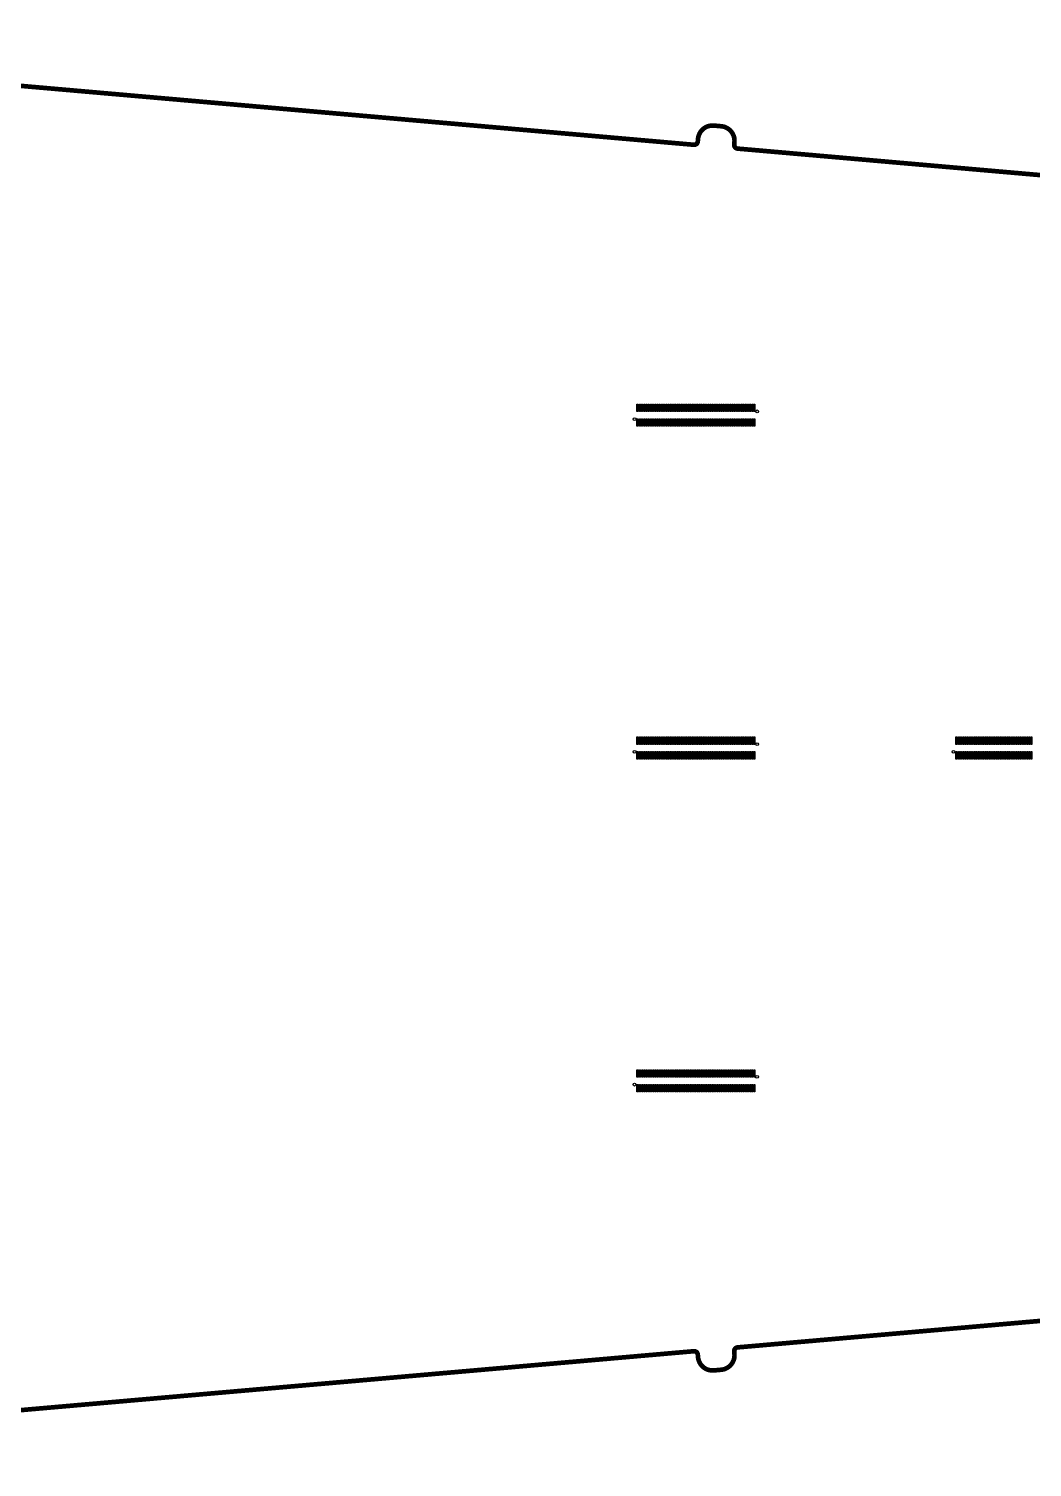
# Model space of a CAD drawing. Extents: x 120 to 1216, y -10 to 457.
# Drawn here: x 667.9 to 942.2, y 27 to 420 of the extents above; entities that cross this region are included whole.
import ezdxf

# ---------------------------------------------------------------- set-up
doc = ezdxf.new("R2010")
doc.units = 0
doc.header["$MEASUREMENT"] = 0
doc.layers.get('0').update_dxf_attribs({"linetype": 'CONTINUOUS'})
doc.layers.add('BG_OUTLINE50', color=1, linetype='CONTINUOUS')
doc.layers.add('PIN_TOP', color=5, linetype='CONTINUOUS')

# ---------------------------------------------------------------- blocks, each defined once
blk = doc.blocks.new('OUTLINE')
at = {"layer": 'BG_OUTLINE50', "const_width": 1.27}
for points in [[(494.6576, 419.3824), (849.7033, 388.3199)], [(855.181, 393.562), (857.1734, 393.3877)], [(850.7866, 389.229), (850.8476, 389.9258)], [(860.8095, 389.0543), (860.7486, 388.3574)], [(861.6576, 387.2741), (1176.7033, 359.7112)], [(1176.7033, 87.2903), (861.6576, 59.7274)], [(849.7033, 58.6816), (494.6576, 27.6191)], [(860.7486, 58.6441), (860.8095, 57.9472)], [(850.8476, 57.0757), (850.7866, 57.7725)], [(857.1734, 53.6138), (855.181, 53.4395)]]:
    blk.add_lwpolyline(points, dxfattribs=at)
for points in [[(850.8476, 389.9258, -0.414198), (855.181, 393.562)], [(857.1734, 393.3877, -0.414198), (860.8095, 389.0543)], [(849.7033, 388.3199, 0.414198), (850.7866, 389.229)], [(860.7486, 388.3574, 0.414198), (861.6576, 387.2741)], [(850.7866, 57.7725, 0.414198), (849.7033, 58.6816)], [(861.6576, 59.7274, 0.414198), (860.7486, 58.6441)], [(855.181, 53.4395, -0.414198), (850.8476, 57.0757)], [(860.8095, 57.9472, -0.414198), (857.1734, 53.6138)]]:
    blk.add_lwpolyline(points, format="xyb", dxfattribs=at)
blk = doc.blocks.new('CONNECTORS')
at = {"layer": 'PIN_TOP'}
for points in [[(834.3932, 317.4394), (834.3932, 315.4094), (834.1432, 315.4094), (834.1432, 317.4394)], [(834.8932, 317.4394), (834.8932, 315.4094), (834.6432, 315.4094), (834.6432, 317.4394)], [(835.3932, 317.4394), (835.3932, 315.4094), (835.1432, 315.4094), (835.1432, 317.4394)], [(835.8932, 317.4394), (835.8932, 315.4094), (835.6432, 315.4094), (835.6432, 317.4394)], [(836.3932, 317.4394), (836.3932, 315.4094), (836.1432, 315.4094), (836.1432, 317.4394)], [(836.8932, 317.4394), (836.8932, 315.4094), (836.6432, 315.4094), (836.6432, 317.4394)], [(837.3932, 317.4394), (837.3932, 315.4094), (837.1432, 315.4094), (837.1432, 317.4394)], [(837.8932, 317.4394), (837.8932, 315.4094), (837.6432, 315.4094), (837.6432, 317.4394)], [(838.3932, 317.4394), (838.3932, 315.4094), (838.1432, 315.4094), (838.1432, 317.4394)], [(838.8932, 317.4394), (838.8932, 315.4094), (838.6432, 315.4094), (838.6432, 317.4394)], [(839.3932, 317.4394), (839.3932, 315.4094), (839.1432, 315.4094), (839.1432, 317.4394)], [(839.8932, 317.4394), (839.8932, 315.4094), (839.6432, 315.4094), (839.6432, 317.4394)], [(840.3932, 317.4394), (840.3932, 315.4094), (840.1432, 315.4094), (840.1432, 317.4394)], [(840.8932, 317.4394), (840.8932, 315.4094), (840.6432, 315.4094), (840.6432, 317.4394)], [(841.3932, 317.4394), (841.3932, 315.4094), (841.1432, 315.4094), (841.1432, 317.4394)], [(841.8932, 317.4394), (841.8932, 315.4094), (841.6432, 315.4094), (841.6432, 317.4394)], [(842.3932, 317.4394), (842.3932, 315.4094), (842.1432, 315.4094), (842.1432, 317.4394)], [(842.8932, 317.4394), (842.8932, 315.4094), (842.6432, 315.4094), (842.6432, 317.4394)], [(843.3932, 317.4394), (843.3932, 315.4094), (843.1432, 315.4094), (843.1432, 317.4394)], [(843.8932, 317.4394), (843.8932, 315.4094), (843.6432, 315.4094), (843.6432, 317.4394)], [(844.3932, 317.4394), (844.3932, 315.4094), (844.1432, 315.4094), (844.1432, 317.4394)], [(844.8932, 317.4394), (844.8932, 315.4094), (844.6432, 315.4094), (844.6432, 317.4394)], [(845.3932, 317.4394), (845.3932, 315.4094), (845.1432, 315.4094), (845.1432, 317.4394)], [(845.8932, 317.4394), (845.8932, 315.4094), (845.6432, 315.4094), (845.6432, 317.4394)], [(846.3932, 317.4394), (846.3932, 315.4094), (846.1432, 315.4094), (846.1432, 317.4394)], [(846.8932, 317.4394), (846.8932, 315.4094), (846.6432, 315.4094), (846.6432, 317.4394)], [(847.3932, 317.4394), (847.3932, 315.4094), (847.1432, 315.4094), (847.1432, 317.4394)], [(847.8932, 317.4394), (847.8932, 315.4094), (847.6432, 315.4094), (847.6432, 317.4394)], [(848.3932, 317.4394), (848.3932, 315.4094), (848.1432, 315.4094), (848.1432, 317.4394)], [(848.8932, 317.4394), (848.8932, 315.4094), (848.6432, 315.4094), (848.6432, 317.4394)], [(849.3932, 317.4394), (849.3932, 315.4094), (849.1432, 315.4094), (849.1432, 317.4394)], [(849.8932, 317.4394), (849.8932, 315.4094), (849.6432, 315.4094), (849.6432, 317.4394)], [(850.3932, 317.4394), (850.3932, 315.4094), (850.1432, 315.4094), (850.1432, 317.4394)], [(850.8932, 317.4394), (850.8932, 315.4094), (850.6432, 315.4094), (850.6432, 317.4394)], [(851.3932, 317.4394), (851.3932, 315.4094), (851.1432, 315.4094), (851.1432, 317.4394)], [(851.8932, 317.4394), (851.8932, 315.4094), (851.6432, 315.4094), (851.6432, 317.4394)], [(852.3932, 317.4394), (852.3932, 315.4094), (852.1432, 315.4094), (852.1432, 317.4394)], [(852.8932, 317.4394), (852.8932, 315.4094), (852.6432, 315.4094), (852.6432, 317.4394)], [(853.3932, 317.4394), (853.3932, 315.4094), (853.1432, 315.4094), (853.1432, 317.4394)], [(853.8932, 317.4394), (853.8932, 315.4094), (853.6432, 315.4094), (853.6432, 317.4394)], [(854.3932, 317.4394), (854.3932, 315.4094), (854.1432, 315.4094), (854.1432, 317.4394)], [(854.8932, 317.4394), (854.8932, 315.4094), (854.6432, 315.4094), (854.6432, 317.4394)], [(855.3932, 317.4394), (855.3932, 315.4094), (855.1432, 315.4094), (855.1432, 317.4394)], [(855.8932, 317.4394), (855.8932, 315.4094), (855.6432, 315.4094), (855.6432, 317.4394)], [(856.3932, 317.4394), (856.3932, 315.4094), (856.1432, 315.4094), (856.1432, 317.4394)], [(856.8932, 317.4394), (856.8932, 315.4094), (856.6432, 315.4094), (856.6432, 317.4394)], [(857.3932, 317.4394), (857.3932, 315.4094), (857.1432, 315.4094), (857.1432, 317.4394)], [(857.8932, 317.4394), (857.8932, 315.4094), (857.6432, 315.4094), (857.6432, 317.4394)], [(858.3932, 317.4394), (858.3932, 315.4094), (858.1432, 315.4094), (858.1432, 317.4394)], [(858.8932, 317.4394), (858.8932, 315.4094), (858.6432, 315.4094), (858.6432, 317.4394)], [(859.3932, 317.4394), (859.3932, 315.4094), (859.1432, 315.4094), (859.1432, 317.4394)], [(859.8932, 317.4394), (859.8932, 315.4094), (859.6432, 315.4094), (859.6432, 317.4394)], [(860.3932, 317.4394), (860.3932, 315.4094), (860.1432, 315.4094), (860.1432, 317.4394)], [(860.8932, 317.4394), (860.8932, 315.4094), (860.6432, 315.4094), (860.6432, 317.4394)], [(861.3932, 317.4394), (861.3932, 315.4094), (861.1432, 315.4094), (861.1432, 317.4394)], [(861.8932, 317.4394), (861.8932, 315.4094), (861.6432, 315.4094), (861.6432, 317.4394)], [(862.3932, 317.4394), (862.3932, 315.4094), (862.1432, 315.4094), (862.1432, 317.4394)], [(862.8932, 317.4394), (862.8932, 315.4094), (862.6432, 315.4094), (862.6432, 317.4394)], [(863.3932, 317.4394), (863.3932, 315.4094), (863.1432, 315.4094), (863.1432, 317.4394)], [(863.8932, 317.4394), (863.8932, 315.4094), (863.6432, 315.4094), (863.6432, 317.4394)], [(864.3932, 317.4394), (864.3932, 315.4094), (864.1432, 315.4094), (864.1432, 317.4394)], [(864.8932, 317.4394), (864.8932, 315.4094), (864.6432, 315.4094), (864.6432, 317.4394)], [(865.3932, 317.4394), (865.3932, 315.4094), (865.1432, 315.4094), (865.1432, 317.4394)], [(865.8932, 317.4394), (865.8932, 315.4094), (865.6432, 315.4094), (865.6432, 317.4394)], [(866.3932, 317.4394), (866.3932, 315.4094), (866.1432, 315.4094), (866.1432, 317.4394)], [(834.3932, 313.4394), (834.3932, 311.4094), (834.1432, 311.4094), (834.1432, 313.4394)], [(834.8932, 313.4394), (834.8932, 311.4094), (834.6432, 311.4094), (834.6432, 313.4394)], [(835.3932, 313.4394), (835.3932, 311.4094), (835.1432, 311.4094), (835.1432, 313.4394)], [(835.8932, 313.4394), (835.8932, 311.4094), (835.6432, 311.4094), (835.6432, 313.4394)], [(836.3932, 313.4394), (836.3932, 311.4094), (836.1432, 311.4094), (836.1432, 313.4394)], [(836.8932, 313.4394), (836.8932, 311.4094), (836.6432, 311.4094), (836.6432, 313.4394)], [(837.3932, 313.4394), (837.3932, 311.4094), (837.1432, 311.4094), (837.1432, 313.4394)], [(837.8932, 313.4394), (837.8932, 311.4094), (837.6432, 311.4094), (837.6432, 313.4394)], [(838.3932, 313.4394), (838.3932, 311.4094), (838.1432, 311.4094), (838.1432, 313.4394)], [(838.8932, 313.4394), (838.8932, 311.4094), (838.6432, 311.4094), (838.6432, 313.4394)], [(839.3932, 313.4394), (839.3932, 311.4094), (839.1432, 311.4094), (839.1432, 313.4394)], [(839.8932, 313.4394), (839.8932, 311.4094), (839.6432, 311.4094), (839.6432, 313.4394)], [(840.3932, 313.4394), (840.3932, 311.4094), (840.1432, 311.4094), (840.1432, 313.4394)], [(840.8932, 313.4394), (840.8932, 311.4094), (840.6432, 311.4094), (840.6432, 313.4394)], [(841.3932, 313.4394), (841.3932, 311.4094), (841.1432, 311.4094), (841.1432, 313.4394)], [(841.8932, 313.4394), (841.8932, 311.4094), (841.6432, 311.4094), (841.6432, 313.4394)], [(842.3932, 313.4394), (842.3932, 311.4094), (842.1432, 311.4094), (842.1432, 313.4394)], [(842.8932, 313.4394), (842.8932, 311.4094), (842.6432, 311.4094), (842.6432, 313.4394)], [(843.3932, 313.4394), (843.3932, 311.4094), (843.1432, 311.4094), (843.1432, 313.4394)], [(843.8932, 313.4394), (843.8932, 311.4094), (843.6432, 311.4094), (843.6432, 313.4394)], [(844.3932, 313.4394), (844.3932, 311.4094), (844.1432, 311.4094), (844.1432, 313.4394)], [(844.8932, 313.4394), (844.8932, 311.4094), (844.6432, 311.4094), (844.6432, 313.4394)], [(845.3932, 313.4394), (845.3932, 311.4094), (845.1432, 311.4094), (845.1432, 313.4394)], [(845.8932, 313.4394), (845.8932, 311.4094), (845.6432, 311.4094), (845.6432, 313.4394)], [(846.3932, 313.4394), (846.3932, 311.4094), (846.1432, 311.4094), (846.1432, 313.4394)], [(846.8932, 313.4394), (846.8932, 311.4094), (846.6432, 311.4094), (846.6432, 313.4394)], [(847.3932, 313.4394), (847.3932, 311.4094), (847.1432, 311.4094), (847.1432, 313.4394)], [(847.8932, 313.4394), (847.8932, 311.4094), (847.6432, 311.4094), (847.6432, 313.4394)], [(848.3932, 313.4394), (848.3932, 311.4094), (848.1432, 311.4094), (848.1432, 313.4394)], [(848.8932, 313.4394), (848.8932, 311.4094), (848.6432, 311.4094), (848.6432, 313.4394)], [(849.3932, 313.4394), (849.3932, 311.4094), (849.1432, 311.4094), (849.1432, 313.4394)], [(849.8932, 313.4394), (849.8932, 311.4094), (849.6432, 311.4094), (849.6432, 313.4394)], [(850.3932, 313.4394), (850.3932, 311.4094), (850.1432, 311.4094), (850.1432, 313.4394)], [(850.8932, 313.4394), (850.8932, 311.4094), (850.6432, 311.4094), (850.6432, 313.4394)], [(851.3932, 313.4394), (851.3932, 311.4094), (851.1432, 311.4094), (851.1432, 313.4394)], [(851.8932, 313.4394), (851.8932, 311.4094), (851.6432, 311.4094), (851.6432, 313.4394)], [(852.3932, 313.4394), (852.3932, 311.4094), (852.1432, 311.4094), (852.1432, 313.4394)], [(852.8932, 313.4394), (852.8932, 311.4094), (852.6432, 311.4094), (852.6432, 313.4394)], [(853.3932, 313.4394), (853.3932, 311.4094), (853.1432, 311.4094), (853.1432, 313.4394)], [(853.8932, 313.4394), (853.8932, 311.4094), (853.6432, 311.4094), (853.6432, 313.4394)], [(854.3932, 313.4394), (854.3932, 311.4094), (854.1432, 311.4094), (854.1432, 313.4394)], [(854.8932, 313.4394), (854.8932, 311.4094), (854.6432, 311.4094), (854.6432, 313.4394)], [(855.3932, 313.4394), (855.3932, 311.4094), (855.1432, 311.4094), (855.1432, 313.4394)], [(855.8932, 313.4394), (855.8932, 311.4094), (855.6432, 311.4094), (855.6432, 313.4394)], [(856.3932, 313.4394), (856.3932, 311.4094), (856.1432, 311.4094), (856.1432, 313.4394)], [(856.8932, 313.4394), (856.8932, 311.4094), (856.6432, 311.4094), (856.6432, 313.4394)], [(857.3932, 313.4394), (857.3932, 311.4094), (857.1432, 311.4094), (857.1432, 313.4394)], [(857.8932, 313.4394), (857.8932, 311.4094), (857.6432, 311.4094), (857.6432, 313.4394)], [(858.3932, 313.4394), (858.3932, 311.4094), (858.1432, 311.4094), (858.1432, 313.4394)], [(858.8932, 313.4394), (858.8932, 311.4094), (858.6432, 311.4094), (858.6432, 313.4394)], [(859.3932, 313.4394), (859.3932, 311.4094), (859.1432, 311.4094), (859.1432, 313.4394)], [(859.8932, 313.4394), (859.8932, 311.4094), (859.6432, 311.4094), (859.6432, 313.4394)], [(860.3932, 313.4394), (860.3932, 311.4094), (860.1432, 311.4094), (860.1432, 313.4394)], [(860.8932, 313.4394), (860.8932, 311.4094), (860.6432, 311.4094), (860.6432, 313.4394)], [(861.3932, 313.4394), (861.3932, 311.4094), (861.1432, 311.4094), (861.1432, 313.4394)], [(861.8932, 313.4394), (861.8932, 311.4094), (861.6432, 311.4094), (861.6432, 313.4394)], [(862.3932, 313.4394), (862.3932, 311.4094), (862.1432, 311.4094), (862.1432, 313.4394)], [(862.8932, 313.4394), (862.8932, 311.4094), (862.6432, 311.4094), (862.6432, 313.4394)], [(863.3932, 313.4394), (863.3932, 311.4094), (863.1432, 311.4094), (863.1432, 313.4394)], [(863.8932, 313.4394), (863.8932, 311.4094), (863.6432, 311.4094), (863.6432, 313.4394)], [(864.3932, 313.4394), (864.3932, 311.4094), (864.1432, 311.4094), (864.1432, 313.4394)], [(864.8932, 313.4394), (864.8932, 311.4094), (864.6432, 311.4094), (864.6432, 313.4394)], [(865.3932, 313.4394), (865.3932, 311.4094), (865.1432, 311.4094), (865.1432, 313.4394)], [(865.8932, 313.4394), (865.8932, 311.4094), (865.6432, 311.4094), (865.6432, 313.4394)], [(866.3932, 313.4394), (866.3932, 311.4094), (866.1432, 311.4094), (866.1432, 313.4394)], [(834.3922, 226.5152), (834.3922, 224.4852), (834.1422, 224.4852), (834.1422, 226.5152)], [(834.8922, 226.5152), (834.8922, 224.4852), (834.6422, 224.4852), (834.6422, 226.5152)], [(835.3922, 226.5152), (835.3922, 224.4852), (835.1422, 224.4852), (835.1422, 226.5152)], [(835.8922, 226.5152), (835.8922, 224.4852), (835.6422, 224.4852), (835.6422, 226.5152)], [(836.3922, 226.5152), (836.3922, 224.4852), (836.1422, 224.4852), (836.1422, 226.5152)], [(836.8922, 226.5152), (836.8922, 224.4852), (836.6422, 224.4852), (836.6422, 226.5152)], [(837.3922, 226.5152), (837.3922, 224.4852), (837.1422, 224.4852), (837.1422, 226.5152)], [(837.8922, 226.5152), (837.8922, 224.4852), (837.6422, 224.4852), (837.6422, 226.5152)], [(838.3922, 226.5152), (838.3922, 224.4852), (838.1422, 224.4852), (838.1422, 226.5152)], [(838.8922, 226.5152), (838.8922, 224.4852), (838.6422, 224.4852), (838.6422, 226.5152)], [(839.3922, 226.5152), (839.3922, 224.4852), (839.1422, 224.4852), (839.1422, 226.5152)], [(839.8922, 226.5152), (839.8922, 224.4852), (839.6422, 224.4852), (839.6422, 226.5152)], [(840.3922, 226.5152), (840.3922, 224.4852), (840.1422, 224.4852), (840.1422, 226.5152)], [(840.8922, 226.5152), (840.8922, 224.4852), (840.6422, 224.4852), (840.6422, 226.5152)], [(841.3922, 226.5152), (841.3922, 224.4852), (841.1422, 224.4852), (841.1422, 226.5152)], [(841.8922, 226.5152), (841.8922, 224.4852), (841.6422, 224.4852), (841.6422, 226.5152)], [(842.3922, 226.5152), (842.3922, 224.4852), (842.1422, 224.4852), (842.1422, 226.5152)], [(842.8922, 226.5152), (842.8922, 224.4852), (842.6422, 224.4852), (842.6422, 226.5152)], [(843.3922, 226.5152), (843.3922, 224.4852), (843.1422, 224.4852), (843.1422, 226.5152)], [(843.8922, 226.5152), (843.8922, 224.4852), (843.6422, 224.4852), (843.6422, 226.5152)], [(844.3922, 226.5152), (844.3922, 224.4852), (844.1422, 224.4852), (844.1422, 226.5152)], [(844.8922, 226.5152), (844.8922, 224.4852), (844.6422, 224.4852), (844.6422, 226.5152)], [(845.3922, 226.5152), (845.3922, 224.4852), (845.1422, 224.4852), (845.1422, 226.5152)], [(845.8922, 226.5152), (845.8922, 224.4852), (845.6422, 224.4852), (845.6422, 226.5152)], [(846.3922, 226.5152), (846.3922, 224.4852), (846.1422, 224.4852), (846.1422, 226.5152)], [(846.8922, 226.5152), (846.8922, 224.4852), (846.6422, 224.4852), (846.6422, 226.5152)], [(847.3922, 226.5152), (847.3922, 224.4852), (847.1422, 224.4852), (847.1422, 226.5152)], [(847.8922, 226.5152), (847.8922, 224.4852), (847.6422, 224.4852), (847.6422, 226.5152)], [(848.3922, 226.5152), (848.3922, 224.4852), (848.1422, 224.4852), (848.1422, 226.5152)], [(848.8922, 226.5152), (848.8922, 224.4852), (848.6422, 224.4852), (848.6422, 226.5152)], [(849.3922, 226.5152), (849.3922, 224.4852), (849.1422, 224.4852), (849.1422, 226.5152)], [(849.8922, 226.5152), (849.8922, 224.4852), (849.6422, 224.4852), (849.6422, 226.5152)], [(850.3922, 226.5152), (850.3922, 224.4852), (850.1422, 224.4852), (850.1422, 226.5152)], [(850.8922, 226.5152), (850.8922, 224.4852), (850.6422, 224.4852), (850.6422, 226.5152)], [(851.3922, 226.5152), (851.3922, 224.4852), (851.1422, 224.4852), (851.1422, 226.5152)], [(851.8922, 226.5152), (851.8922, 224.4852), (851.6422, 224.4852), (851.6422, 226.5152)], [(852.3922, 226.5152), (852.3922, 224.4852), (852.1422, 224.4852), (852.1422, 226.5152)], [(852.8922, 226.5152), (852.8922, 224.4852), (852.6422, 224.4852), (852.6422, 226.5152)], [(853.3922, 226.5152), (853.3922, 224.4852), (853.1422, 224.4852), (853.1422, 226.5152)], [(853.8922, 226.5152), (853.8922, 224.4852), (853.6422, 224.4852), (853.6422, 226.5152)], [(854.3922, 226.5152), (854.3922, 224.4852), (854.1422, 224.4852), (854.1422, 226.5152)], [(854.8922, 226.5152), (854.8922, 224.4852), (854.6422, 224.4852), (854.6422, 226.5152)], [(855.3922, 226.5152), (855.3922, 224.4852), (855.1422, 224.4852), (855.1422, 226.5152)], [(855.8922, 226.5152), (855.8922, 224.4852), (855.6422, 224.4852), (855.6422, 226.5152)], [(856.3922, 226.5152), (856.3922, 224.4852), (856.1422, 224.4852), (856.1422, 226.5152)], [(856.8922, 226.5152), (856.8922, 224.4852), (856.6422, 224.4852), (856.6422, 226.5152)], [(857.3922, 226.5152), (857.3922, 224.4852), (857.1422, 224.4852), (857.1422, 226.5152)], [(857.8922, 226.5152), (857.8922, 224.4852), (857.6422, 224.4852), (857.6422, 226.5152)], [(858.3922, 226.5152), (858.3922, 224.4852), (858.1422, 224.4852), (858.1422, 226.5152)], [(858.8922, 226.5152), (858.8922, 224.4852), (858.6422, 224.4852), (858.6422, 226.5152)], [(859.3922, 226.5152), (859.3922, 224.4852), (859.1422, 224.4852), (859.1422, 226.5152)], [(859.8922, 226.5152), (859.8922, 224.4852), (859.6422, 224.4852), (859.6422, 226.5152)], [(860.3922, 226.5152), (860.3922, 224.4852), (860.1422, 224.4852), (860.1422, 226.5152)], [(860.8922, 226.5152), (860.8922, 224.4852), (860.6422, 224.4852), (860.6422, 226.5152)], [(861.3922, 226.5152), (861.3922, 224.4852), (861.1422, 224.4852), (861.1422, 226.5152)], [(861.8922, 226.5152), (861.8922, 224.4852), (861.6422, 224.4852), (861.6422, 226.5152)], [(862.3922, 226.5152), (862.3922, 224.4852), (862.1422, 224.4852), (862.1422, 226.5152)], [(862.8922, 226.5152), (862.8922, 224.4852), (862.6422, 224.4852), (862.6422, 226.5152)], [(863.3922, 226.5152), (863.3922, 224.4852), (863.1422, 224.4852), (863.1422, 226.5152)], [(863.8922, 226.5152), (863.8922, 224.4852), (863.6422, 224.4852), (863.6422, 226.5152)], [(864.3922, 226.5152), (864.3922, 224.4852), (864.1422, 224.4852), (864.1422, 226.5152)], [(864.8922, 226.5152), (864.8922, 224.4852), (864.6422, 224.4852), (864.6422, 226.5152)], [(865.3922, 226.5152), (865.3922, 224.4852), (865.1422, 224.4852), (865.1422, 226.5152)], [(865.8922, 226.5152), (865.8922, 224.4852), (865.6422, 224.4852), (865.6422, 226.5152)], [(866.3922, 226.5152), (866.3922, 224.4852), (866.1422, 224.4852), (866.1422, 226.5152)], [(921.5822, 226.5152), (921.5822, 224.4852), (921.3322, 224.4852), (921.3322, 226.5152)], [(922.0822, 226.5152), (922.0822, 224.4852), (921.8322, 224.4852), (921.8322, 226.5152)], [(922.5822, 226.5152), (922.5822, 224.4852), (922.3322, 224.4852), (922.3322, 226.5152)], [(923.0822, 226.5152), (923.0822, 224.4852), (922.8322, 224.4852), (922.8322, 226.5152)], [(923.5822, 226.5152), (923.5822, 224.4852), (923.3322, 224.4852), (923.3322, 226.5152)], [(924.0822, 226.5152), (924.0822, 224.4852), (923.8322, 224.4852), (923.8322, 226.5152)], [(924.5822, 226.5152), (924.5822, 224.4852), (924.3322, 224.4852), (924.3322, 226.5152)], [(925.0822, 226.5152), (925.0822, 224.4852), (924.8322, 224.4852), (924.8322, 226.5152)], [(925.5822, 226.5152), (925.5822, 224.4852), (925.3322, 224.4852), (925.3322, 226.5152)], [(926.0822, 226.5152), (926.0822, 224.4852), (925.8322, 224.4852), (925.8322, 226.5152)], [(926.5822, 226.5152), (926.5822, 224.4852), (926.3322, 224.4852), (926.3322, 226.5152)], [(927.0822, 226.5152), (927.0822, 224.4852), (926.8322, 224.4852), (926.8322, 226.5152)], [(927.5822, 226.5152), (927.5822, 224.4852), (927.3322, 224.4852), (927.3322, 226.5152)], [(928.0822, 226.5152), (928.0822, 224.4852), (927.8322, 224.4852), (927.8322, 226.5152)], [(928.5822, 226.5152), (928.5822, 224.4852), (928.3322, 224.4852), (928.3322, 226.5152)], [(929.0822, 226.5152), (929.0822, 224.4852), (928.8322, 224.4852), (928.8322, 226.5152)], [(929.5822, 226.5152), (929.5822, 224.4852), (929.3322, 224.4852), (929.3322, 226.5152)], [(930.0822, 226.5152), (930.0822, 224.4852), (929.8322, 224.4852), (929.8322, 226.5152)], [(930.5822, 226.5152), (930.5822, 224.4852), (930.3322, 224.4852), (930.3322, 226.5152)], [(931.0822, 226.5152), (931.0822, 224.4852), (930.8322, 224.4852), (930.8322, 226.5152)], [(931.5822, 226.5152), (931.5822, 224.4852), (931.3322, 224.4852), (931.3322, 226.5152)], [(932.0822, 226.5152), (932.0822, 224.4852), (931.8322, 224.4852), (931.8322, 226.5152)], [(932.5822, 226.5152), (932.5822, 224.4852), (932.3322, 224.4852), (932.3322, 226.5152)], [(933.0822, 226.5152), (933.0822, 224.4852), (932.8322, 224.4852), (932.8322, 226.5152)], [(933.5822, 226.5152), (933.5822, 224.4852), (933.3322, 224.4852), (933.3322, 226.5152)], [(934.0822, 226.5152), (934.0822, 224.4852), (933.8322, 224.4852), (933.8322, 226.5152)], [(934.5822, 226.5152), (934.5822, 224.4852), (934.3322, 224.4852), (934.3322, 226.5152)], [(935.0822, 226.5152), (935.0822, 224.4852), (934.8322, 224.4852), (934.8322, 226.5152)], [(935.5822, 226.5152), (935.5822, 224.4852), (935.3322, 224.4852), (935.3322, 226.5152)], [(936.0822, 226.5152), (936.0822, 224.4852), (935.8322, 224.4852), (935.8322, 226.5152)], [(936.5822, 226.5152), (936.5822, 224.4852), (936.3322, 224.4852), (936.3322, 226.5152)], [(937.0822, 226.5152), (937.0822, 224.4852), (936.8322, 224.4852), (936.8322, 226.5152)], [(937.5822, 226.5152), (937.5822, 224.4852), (937.3322, 224.4852), (937.3322, 226.5152)], [(938.0822, 226.5152), (938.0822, 224.4852), (937.8322, 224.4852), (937.8322, 226.5152)], [(938.5822, 226.5152), (938.5822, 224.4852), (938.3322, 224.4852), (938.3322, 226.5152)], [(939.0822, 226.5152), (939.0822, 224.4852), (938.8322, 224.4852), (938.8322, 226.5152)], [(939.5822, 226.5152), (939.5822, 224.4852), (939.3322, 224.4852), (939.3322, 226.5152)], [(940.0822, 226.5152), (940.0822, 224.4852), (939.8322, 224.4852), (939.8322, 226.5152)], [(940.5822, 226.5152), (940.5822, 224.4852), (940.3322, 224.4852), (940.3322, 226.5152)], [(941.0822, 226.5152), (941.0822, 224.4852), (940.8322, 224.4852), (940.8322, 226.5152)], [(941.5822, 226.5152), (941.5822, 224.4852), (941.3322, 224.4852), (941.3322, 226.5152)], [(942.0822, 226.5152), (942.0822, 224.4852), (941.8322, 224.4852), (941.8322, 226.5152)], [(834.3922, 222.5152), (834.3922, 220.4852), (834.1422, 220.4852), (834.1422, 222.5152)], [(834.8922, 222.5152), (834.8922, 220.4852), (834.6422, 220.4852), (834.6422, 222.5152)], [(835.3922, 222.5152), (835.3922, 220.4852), (835.1422, 220.4852), (835.1422, 222.5152)], [(835.8922, 222.5152), (835.8922, 220.4852), (835.6422, 220.4852), (835.6422, 222.5152)], [(836.3922, 222.5152), (836.3922, 220.4852), (836.1422, 220.4852), (836.1422, 222.5152)], [(836.8922, 222.5152), (836.8922, 220.4852), (836.6422, 220.4852), (836.6422, 222.5152)], [(837.3922, 222.5152), (837.3922, 220.4852), (837.1422, 220.4852), (837.1422, 222.5152)], [(837.8922, 222.5152), (837.8922, 220.4852), (837.6422, 220.4852), (837.6422, 222.5152)], [(838.3922, 222.5152), (838.3922, 220.4852), (838.1422, 220.4852), (838.1422, 222.5152)], [(838.8922, 222.5152), (838.8922, 220.4852), (838.6422, 220.4852), (838.6422, 222.5152)], [(839.3922, 222.5152), (839.3922, 220.4852), (839.1422, 220.4852), (839.1422, 222.5152)], [(839.8922, 222.5152), (839.8922, 220.4852), (839.6422, 220.4852), (839.6422, 222.5152)], [(840.3922, 222.5152), (840.3922, 220.4852), (840.1422, 220.4852), (840.1422, 222.5152)], [(840.8922, 222.5152), (840.8922, 220.4852), (840.6422, 220.4852), (840.6422, 222.5152)], [(841.3922, 222.5152), (841.3922, 220.4852), (841.1422, 220.4852), (841.1422, 222.5152)], [(841.8922, 222.5152), (841.8922, 220.4852), (841.6422, 220.4852), (841.6422, 222.5152)], [(842.3922, 222.5152), (842.3922, 220.4852), (842.1422, 220.4852), (842.1422, 222.5152)], [(842.8922, 222.5152), (842.8922, 220.4852), (842.6422, 220.4852), (842.6422, 222.5152)], [(843.3922, 222.5152), (843.3922, 220.4852), (843.1422, 220.4852), (843.1422, 222.5152)], [(843.8922, 222.5152), (843.8922, 220.4852), (843.6422, 220.4852), (843.6422, 222.5152)], [(844.3922, 222.5152), (844.3922, 220.4852), (844.1422, 220.4852), (844.1422, 222.5152)], [(844.8922, 222.5152), (844.8922, 220.4852), (844.6422, 220.4852), (844.6422, 222.5152)], [(845.3922, 222.5152), (845.3922, 220.4852), (845.1422, 220.4852), (845.1422, 222.5152)], [(845.8922, 222.5152), (845.8922, 220.4852), (845.6422, 220.4852), (845.6422, 222.5152)], [(846.3922, 222.5152), (846.3922, 220.4852), (846.1422, 220.4852), (846.1422, 222.5152)], [(846.8922, 222.5152), (846.8922, 220.4852), (846.6422, 220.4852), (846.6422, 222.5152)], [(847.3922, 222.5152), (847.3922, 220.4852), (847.1422, 220.4852), (847.1422, 222.5152)], [(847.8922, 222.5152), (847.8922, 220.4852), (847.6422, 220.4852), (847.6422, 222.5152)], [(848.3922, 222.5152), (848.3922, 220.4852), (848.1422, 220.4852), (848.1422, 222.5152)], [(848.8922, 222.5152), (848.8922, 220.4852), (848.6422, 220.4852), (848.6422, 222.5152)], [(849.3922, 222.5152), (849.3922, 220.4852), (849.1422, 220.4852), (849.1422, 222.5152)], [(849.8922, 222.5152), (849.8922, 220.4852), (849.6422, 220.4852), (849.6422, 222.5152)], [(850.3922, 222.5152), (850.3922, 220.4852), (850.1422, 220.4852), (850.1422, 222.5152)], [(850.8922, 222.5152), (850.8922, 220.4852), (850.6422, 220.4852), (850.6422, 222.5152)], [(851.3922, 222.5152), (851.3922, 220.4852), (851.1422, 220.4852), (851.1422, 222.5152)], [(851.8922, 222.5152), (851.8922, 220.4852), (851.6422, 220.4852), (851.6422, 222.5152)], [(852.3922, 222.5152), (852.3922, 220.4852), (852.1422, 220.4852), (852.1422, 222.5152)], [(852.8922, 222.5152), (852.8922, 220.4852), (852.6422, 220.4852), (852.6422, 222.5152)], [(853.3922, 222.5152), (853.3922, 220.4852), (853.1422, 220.4852), (853.1422, 222.5152)], [(853.8922, 222.5152), (853.8922, 220.4852), (853.6422, 220.4852), (853.6422, 222.5152)], [(854.3922, 222.5152), (854.3922, 220.4852), (854.1422, 220.4852), (854.1422, 222.5152)], [(854.8922, 222.5152), (854.8922, 220.4852), (854.6422, 220.4852), (854.6422, 222.5152)], [(855.3922, 222.5152), (855.3922, 220.4852), (855.1422, 220.4852), (855.1422, 222.5152)], [(855.8922, 222.5152), (855.8922, 220.4852), (855.6422, 220.4852), (855.6422, 222.5152)], [(856.3922, 222.5152), (856.3922, 220.4852), (856.1422, 220.4852), (856.1422, 222.5152)], [(856.8922, 222.5152), (856.8922, 220.4852), (856.6422, 220.4852), (856.6422, 222.5152)], [(857.3922, 222.5152), (857.3922, 220.4852), (857.1422, 220.4852), (857.1422, 222.5152)], [(857.8922, 222.5152), (857.8922, 220.4852), (857.6422, 220.4852), (857.6422, 222.5152)], [(858.3922, 222.5152), (858.3922, 220.4852), (858.1422, 220.4852), (858.1422, 222.5152)], [(858.8922, 222.5152), (858.8922, 220.4852), (858.6422, 220.4852), (858.6422, 222.5152)], [(859.3922, 222.5152), (859.3922, 220.4852), (859.1422, 220.4852), (859.1422, 222.5152)], [(859.8922, 222.5152), (859.8922, 220.4852), (859.6422, 220.4852), (859.6422, 222.5152)], [(860.3922, 222.5152), (860.3922, 220.4852), (860.1422, 220.4852), (860.1422, 222.5152)], [(860.8922, 222.5152), (860.8922, 220.4852), (860.6422, 220.4852), (860.6422, 222.5152)], [(861.3922, 222.5152), (861.3922, 220.4852), (861.1422, 220.4852), (861.1422, 222.5152)], [(861.8922, 222.5152), (861.8922, 220.4852), (861.6422, 220.4852), (861.6422, 222.5152)], [(862.3922, 222.5152), (862.3922, 220.4852), (862.1422, 220.4852), (862.1422, 222.5152)], [(862.8922, 222.5152), (862.8922, 220.4852), (862.6422, 220.4852), (862.6422, 222.5152)], [(863.3922, 222.5152), (863.3922, 220.4852), (863.1422, 220.4852), (863.1422, 222.5152)], [(863.8922, 222.5152), (863.8922, 220.4852), (863.6422, 220.4852), (863.6422, 222.5152)], [(864.3922, 222.5152), (864.3922, 220.4852), (864.1422, 220.4852), (864.1422, 222.5152)], [(864.8922, 222.5152), (864.8922, 220.4852), (864.6422, 220.4852), (864.6422, 222.5152)], [(865.3922, 222.5152), (865.3922, 220.4852), (865.1422, 220.4852), (865.1422, 222.5152)], [(865.8922, 222.5152), (865.8922, 220.4852), (865.6422, 220.4852), (865.6422, 222.5152)], [(866.3922, 222.5152), (866.3922, 220.4852), (866.1422, 220.4852), (866.1422, 222.5152)], [(921.5822, 222.5152), (921.5822, 220.4852), (921.3322, 220.4852), (921.3322, 222.5152)], [(922.0822, 222.5152), (922.0822, 220.4852), (921.8322, 220.4852), (921.8322, 222.5152)], [(922.5822, 222.5152), (922.5822, 220.4852), (922.3322, 220.4852), (922.3322, 222.5152)], [(923.0822, 222.5152), (923.0822, 220.4852), (922.8322, 220.4852), (922.8322, 222.5152)], [(923.5822, 222.5152), (923.5822, 220.4852), (923.3322, 220.4852), (923.3322, 222.5152)], [(924.0822, 222.5152), (924.0822, 220.4852), (923.8322, 220.4852), (923.8322, 222.5152)], [(924.5822, 222.5152), (924.5822, 220.4852), (924.3322, 220.4852), (924.3322, 222.5152)], [(925.0822, 222.5152), (925.0822, 220.4852), (924.8322, 220.4852), (924.8322, 222.5152)], [(925.5822, 222.5152), (925.5822, 220.4852), (925.3322, 220.4852), (925.3322, 222.5152)], [(926.0822, 222.5152), (926.0822, 220.4852), (925.8322, 220.4852), (925.8322, 222.5152)], [(926.5822, 222.5152), (926.5822, 220.4852), (926.3322, 220.4852), (926.3322, 222.5152)], [(927.0822, 222.5152), (927.0822, 220.4852), (926.8322, 220.4852), (926.8322, 222.5152)], [(927.5822, 222.5152), (927.5822, 220.4852), (927.3322, 220.4852), (927.3322, 222.5152)], [(928.0822, 222.5152), (928.0822, 220.4852), (927.8322, 220.4852), (927.8322, 222.5152)], [(928.5822, 222.5152), (928.5822, 220.4852), (928.3322, 220.4852), (928.3322, 222.5152)], [(929.0822, 222.5152), (929.0822, 220.4852), (928.8322, 220.4852), (928.8322, 222.5152)], [(929.5822, 222.5152), (929.5822, 220.4852), (929.3322, 220.4852), (929.3322, 222.5152)], [(930.0822, 222.5152), (930.0822, 220.4852), (929.8322, 220.4852), (929.8322, 222.5152)], [(930.5822, 222.5152), (930.5822, 220.4852), (930.3322, 220.4852), (930.3322, 222.5152)], [(931.0822, 222.5152), (931.0822, 220.4852), (930.8322, 220.4852), (930.8322, 222.5152)], [(931.5822, 222.5152), (931.5822, 220.4852), (931.3322, 220.4852), (931.3322, 222.5152)], [(932.0822, 222.5152), (932.0822, 220.4852), (931.8322, 220.4852), (931.8322, 222.5152)], [(932.5822, 222.5152), (932.5822, 220.4852), (932.3322, 220.4852), (932.3322, 222.5152)], [(933.0822, 222.5152), (933.0822, 220.4852), (932.8322, 220.4852), (932.8322, 222.5152)], [(933.5822, 222.5152), (933.5822, 220.4852), (933.3322, 220.4852), (933.3322, 222.5152)], [(934.0822, 222.5152), (934.0822, 220.4852), (933.8322, 220.4852), (933.8322, 222.5152)], [(934.5822, 222.5152), (934.5822, 220.4852), (934.3322, 220.4852), (934.3322, 222.5152)], [(935.0822, 222.5152), (935.0822, 220.4852), (934.8322, 220.4852), (934.8322, 222.5152)], [(935.5822, 222.5152), (935.5822, 220.4852), (935.3322, 220.4852), (935.3322, 222.5152)], [(936.0822, 222.5152), (936.0822, 220.4852), (935.8322, 220.4852), (935.8322, 222.5152)], [(936.5822, 222.5152), (936.5822, 220.4852), (936.3322, 220.4852), (936.3322, 222.5152)], [(937.0822, 222.5152), (937.0822, 220.4852), (936.8322, 220.4852), (936.8322, 222.5152)], [(937.5822, 222.5152), (937.5822, 220.4852), (937.3322, 220.4852), (937.3322, 222.5152)], [(938.0822, 222.5152), (938.0822, 220.4852), (937.8322, 220.4852), (937.8322, 222.5152)], [(938.5822, 222.5152), (938.5822, 220.4852), (938.3322, 220.4852), (938.3322, 222.5152)], [(939.0822, 222.5152), (939.0822, 220.4852), (938.8322, 220.4852), (938.8322, 222.5152)], [(939.5822, 222.5152), (939.5822, 220.4852), (939.3322, 220.4852), (939.3322, 222.5152)], [(940.0822, 222.5152), (940.0822, 220.4852), (939.8322, 220.4852), (939.8322, 222.5152)], [(940.5822, 222.5152), (940.5822, 220.4852), (940.3322, 220.4852), (940.3322, 222.5152)], [(941.0822, 222.5152), (941.0822, 220.4852), (940.8322, 220.4852), (940.8322, 222.5152)], [(941.5822, 222.5152), (941.5822, 220.4852), (941.3322, 220.4852), (941.3322, 222.5152)], [(942.0822, 222.5152), (942.0822, 220.4852), (941.8322, 220.4852), (941.8322, 222.5152)], [(834.1022, 133.561), (834.1022, 135.591), (834.3522, 135.591), (834.3522, 133.561)], [(834.6022, 133.561), (834.6022, 135.591), (834.8522, 135.591), (834.8522, 133.561)], [(835.1022, 133.561), (835.1022, 135.591), (835.3522, 135.591), (835.3522, 133.561)], [(835.6022, 133.561), (835.6022, 135.591), (835.8522, 135.591), (835.8522, 133.561)], [(836.1022, 133.561), (836.1022, 135.591), (836.3522, 135.591), (836.3522, 133.561)], [(836.6022, 133.561), (836.6022, 135.591), (836.8522, 135.591), (836.8522, 133.561)], [(837.1022, 133.561), (837.1022, 135.591), (837.3522, 135.591), (837.3522, 133.561)], [(837.6022, 133.561), (837.6022, 135.591), (837.8522, 135.591), (837.8522, 133.561)], [(838.1022, 133.561), (838.1022, 135.591), (838.3522, 135.591), (838.3522, 133.561)], [(838.6022, 133.561), (838.6022, 135.591), (838.8522, 135.591), (838.8522, 133.561)], [(839.1022, 133.561), (839.1022, 135.591), (839.3522, 135.591), (839.3522, 133.561)], [(839.6022, 133.561), (839.6022, 135.591), (839.8522, 135.591), (839.8522, 133.561)], [(840.1022, 133.561), (840.1022, 135.591), (840.3522, 135.591), (840.3522, 133.561)], [(840.6022, 133.561), (840.6022, 135.591), (840.8522, 135.591), (840.8522, 133.561)], [(841.1022, 133.561), (841.1022, 135.591), (841.3522, 135.591), (841.3522, 133.561)], [(841.6022, 133.561), (841.6022, 135.591), (841.8522, 135.591), (841.8522, 133.561)], [(842.1022, 133.561), (842.1022, 135.591), (842.3522, 135.591), (842.3522, 133.561)], [(842.6022, 133.561), (842.6022, 135.591), (842.8522, 135.591), (842.8522, 133.561)], [(843.1022, 133.561), (843.1022, 135.591), (843.3522, 135.591), (843.3522, 133.561)], [(843.6022, 133.561), (843.6022, 135.591), (843.8522, 135.591), (843.8522, 133.561)], [(844.1022, 133.561), (844.1022, 135.591), (844.3522, 135.591), (844.3522, 133.561)], [(844.6022, 133.561), (844.6022, 135.591), (844.8522, 135.591), (844.8522, 133.561)], [(845.1022, 133.561), (845.1022, 135.591), (845.3522, 135.591), (845.3522, 133.561)], [(845.6022, 133.561), (845.6022, 135.591), (845.8522, 135.591), (845.8522, 133.561)], [(846.1022, 133.561), (846.1022, 135.591), (846.3522, 135.591), (846.3522, 133.561)], [(846.6022, 133.561), (846.6022, 135.591), (846.8522, 135.591), (846.8522, 133.561)], [(847.1022, 133.561), (847.1022, 135.591), (847.3522, 135.591), (847.3522, 133.561)], [(847.6022, 133.561), (847.6022, 135.591), (847.8522, 135.591), (847.8522, 133.561)], [(848.1022, 133.561), (848.1022, 135.591), (848.3522, 135.591), (848.3522, 133.561)], [(848.6022, 133.561), (848.6022, 135.591), (848.8522, 135.591), (848.8522, 133.561)], [(849.1022, 133.561), (849.1022, 135.591), (849.3522, 135.591), (849.3522, 133.561)], [(849.6022, 133.561), (849.6022, 135.591), (849.8522, 135.591), (849.8522, 133.561)], [(850.1022, 133.561), (850.1022, 135.591), (850.3522, 135.591), (850.3522, 133.561)], [(850.6022, 133.561), (850.6022, 135.591), (850.8522, 135.591), (850.8522, 133.561)], [(851.1022, 133.561), (851.1022, 135.591), (851.3522, 135.591), (851.3522, 133.561)], [(851.6022, 133.561), (851.6022, 135.591), (851.8522, 135.591), (851.8522, 133.561)], [(852.1022, 133.561), (852.1022, 135.591), (852.3522, 135.591), (852.3522, 133.561)], [(852.6022, 133.561), (852.6022, 135.591), (852.8522, 135.591), (852.8522, 133.561)], [(853.1022, 133.561), (853.1022, 135.591), (853.3522, 135.591), (853.3522, 133.561)], [(853.6022, 133.561), (853.6022, 135.591), (853.8522, 135.591), (853.8522, 133.561)], [(854.1022, 133.561), (854.1022, 135.591), (854.3522, 135.591), (854.3522, 133.561)], [(854.6022, 133.561), (854.6022, 135.591), (854.8522, 135.591), (854.8522, 133.561)], [(855.1022, 133.561), (855.1022, 135.591), (855.3522, 135.591), (855.3522, 133.561)], [(855.6022, 133.561), (855.6022, 135.591), (855.8522, 135.591), (855.8522, 133.561)], [(856.1022, 133.561), (856.1022, 135.591), (856.3522, 135.591), (856.3522, 133.561)], [(856.6022, 133.561), (856.6022, 135.591), (856.8522, 135.591), (856.8522, 133.561)], [(857.1022, 133.561), (857.1022, 135.591), (857.3522, 135.591), (857.3522, 133.561)], [(857.6022, 133.561), (857.6022, 135.591), (857.8522, 135.591), (857.8522, 133.561)], [(858.1022, 133.561), (858.1022, 135.591), (858.3522, 135.591), (858.3522, 133.561)], [(858.6022, 133.561), (858.6022, 135.591), (858.8522, 135.591), (858.8522, 133.561)], [(859.1022, 133.561), (859.1022, 135.591), (859.3522, 135.591), (859.3522, 133.561)], [(859.6022, 133.561), (859.6022, 135.591), (859.8522, 135.591), (859.8522, 133.561)], [(860.1022, 133.561), (860.1022, 135.591), (860.3522, 135.591), (860.3522, 133.561)], [(860.6022, 133.561), (860.6022, 135.591), (860.8522, 135.591), (860.8522, 133.561)], [(861.1022, 133.561), (861.1022, 135.591), (861.3522, 135.591), (861.3522, 133.561)], [(861.6022, 133.561), (861.6022, 135.591), (861.8522, 135.591), (861.8522, 133.561)], [(862.1022, 133.561), (862.1022, 135.591), (862.3522, 135.591), (862.3522, 133.561)], [(862.6022, 133.561), (862.6022, 135.591), (862.8522, 135.591), (862.8522, 133.561)], [(863.1022, 133.561), (863.1022, 135.591), (863.3522, 135.591), (863.3522, 133.561)], [(863.6022, 133.561), (863.6022, 135.591), (863.8522, 135.591), (863.8522, 133.561)], [(864.1022, 133.561), (864.1022, 135.591), (864.3522, 135.591), (864.3522, 133.561)], [(864.6022, 133.561), (864.6022, 135.591), (864.8522, 135.591), (864.8522, 133.561)], [(865.1022, 133.561), (865.1022, 135.591), (865.3522, 135.591), (865.3522, 133.561)], [(865.6022, 133.561), (865.6022, 135.591), (865.8522, 135.591), (865.8522, 133.561)], [(866.1022, 133.561), (866.1022, 135.591), (866.3522, 135.591), (866.3522, 133.561)], [(834.1022, 129.561), (834.1022, 131.591), (834.3522, 131.591), (834.3522, 129.561)], [(834.6022, 129.561), (834.6022, 131.591), (834.8522, 131.591), (834.8522, 129.561)], [(835.1022, 129.561), (835.1022, 131.591), (835.3522, 131.591), (835.3522, 129.561)], [(835.6022, 129.561), (835.6022, 131.591), (835.8522, 131.591), (835.8522, 129.561)], [(836.1022, 129.561), (836.1022, 131.591), (836.3522, 131.591), (836.3522, 129.561)], [(836.6022, 129.561), (836.6022, 131.591), (836.8522, 131.591), (836.8522, 129.561)], [(837.1022, 129.561), (837.1022, 131.591), (837.3522, 131.591), (837.3522, 129.561)], [(837.6022, 129.561), (837.6022, 131.591), (837.8522, 131.591), (837.8522, 129.561)], [(838.1022, 129.561), (838.1022, 131.591), (838.3522, 131.591), (838.3522, 129.561)], [(838.6022, 129.561), (838.6022, 131.591), (838.8522, 131.591), (838.8522, 129.561)], [(839.1022, 129.561), (839.1022, 131.591), (839.3522, 131.591), (839.3522, 129.561)], [(839.6022, 129.561), (839.6022, 131.591), (839.8522, 131.591), (839.8522, 129.561)], [(840.1022, 129.561), (840.1022, 131.591), (840.3522, 131.591), (840.3522, 129.561)], [(840.6022, 129.561), (840.6022, 131.591), (840.8522, 131.591), (840.8522, 129.561)], [(841.1022, 129.561), (841.1022, 131.591), (841.3522, 131.591), (841.3522, 129.561)], [(841.6022, 129.561), (841.6022, 131.591), (841.8522, 131.591), (841.8522, 129.561)], [(842.1022, 129.561), (842.1022, 131.591), (842.3522, 131.591), (842.3522, 129.561)], [(842.6022, 129.561), (842.6022, 131.591), (842.8522, 131.591), (842.8522, 129.561)], [(843.1022, 129.561), (843.1022, 131.591), (843.3522, 131.591), (843.3522, 129.561)], [(843.6022, 129.561), (843.6022, 131.591), (843.8522, 131.591), (843.8522, 129.561)], [(844.1022, 129.561), (844.1022, 131.591), (844.3522, 131.591), (844.3522, 129.561)], [(844.6022, 129.561), (844.6022, 131.591), (844.8522, 131.591), (844.8522, 129.561)], [(845.1022, 129.561), (845.1022, 131.591), (845.3522, 131.591), (845.3522, 129.561)], [(845.6022, 129.561), (845.6022, 131.591), (845.8522, 131.591), (845.8522, 129.561)], [(846.1022, 129.561), (846.1022, 131.591), (846.3522, 131.591), (846.3522, 129.561)], [(846.6022, 129.561), (846.6022, 131.591), (846.8522, 131.591), (846.8522, 129.561)], [(847.1022, 129.561), (847.1022, 131.591), (847.3522, 131.591), (847.3522, 129.561)], [(847.6022, 129.561), (847.6022, 131.591), (847.8522, 131.591), (847.8522, 129.561)], [(848.1022, 129.561), (848.1022, 131.591), (848.3522, 131.591), (848.3522, 129.561)], [(848.6022, 129.561), (848.6022, 131.591), (848.8522, 131.591), (848.8522, 129.561)], [(849.1022, 129.561), (849.1022, 131.591), (849.3522, 131.591), (849.3522, 129.561)], [(849.6022, 129.561), (849.6022, 131.591), (849.8522, 131.591), (849.8522, 129.561)], [(850.1022, 129.561), (850.1022, 131.591), (850.3522, 131.591), (850.3522, 129.561)], [(850.6022, 129.561), (850.6022, 131.591), (850.8522, 131.591), (850.8522, 129.561)], [(851.1022, 129.561), (851.1022, 131.591), (851.3522, 131.591), (851.3522, 129.561)], [(851.6022, 129.561), (851.6022, 131.591), (851.8522, 131.591), (851.8522, 129.561)], [(852.1022, 129.561), (852.1022, 131.591), (852.3522, 131.591), (852.3522, 129.561)], [(852.6022, 129.561), (852.6022, 131.591), (852.8522, 131.591), (852.8522, 129.561)], [(853.1022, 129.561), (853.1022, 131.591), (853.3522, 131.591), (853.3522, 129.561)], [(853.6022, 129.561), (853.6022, 131.591), (853.8522, 131.591), (853.8522, 129.561)], [(854.1022, 129.561), (854.1022, 131.591), (854.3522, 131.591), (854.3522, 129.561)], [(854.6022, 129.561), (854.6022, 131.591), (854.8522, 131.591), (854.8522, 129.561)], [(855.1022, 129.561), (855.1022, 131.591), (855.3522, 131.591), (855.3522, 129.561)], [(855.6022, 129.561), (855.6022, 131.591), (855.8522, 131.591), (855.8522, 129.561)], [(856.1022, 129.561), (856.1022, 131.591), (856.3522, 131.591), (856.3522, 129.561)], [(856.6022, 129.561), (856.6022, 131.591), (856.8522, 131.591), (856.8522, 129.561)], [(857.1022, 129.561), (857.1022, 131.591), (857.3522, 131.591), (857.3522, 129.561)], [(857.6022, 129.561), (857.6022, 131.591), (857.8522, 131.591), (857.8522, 129.561)], [(858.1022, 129.561), (858.1022, 131.591), (858.3522, 131.591), (858.3522, 129.561)], [(858.6022, 129.561), (858.6022, 131.591), (858.8522, 131.591), (858.8522, 129.561)], [(859.1022, 129.561), (859.1022, 131.591), (859.3522, 131.591), (859.3522, 129.561)], [(859.6022, 129.561), (859.6022, 131.591), (859.8522, 131.591), (859.8522, 129.561)], [(860.1022, 129.561), (860.1022, 131.591), (860.3522, 131.591), (860.3522, 129.561)], [(860.6022, 129.561), (860.6022, 131.591), (860.8522, 131.591), (860.8522, 129.561)], [(861.1022, 129.561), (861.1022, 131.591), (861.3522, 131.591), (861.3522, 129.561)], [(861.6022, 129.561), (861.6022, 131.591), (861.8522, 131.591), (861.8522, 129.561)], [(862.1022, 129.561), (862.1022, 131.591), (862.3522, 131.591), (862.3522, 129.561)], [(862.6022, 129.561), (862.6022, 131.591), (862.8522, 131.591), (862.8522, 129.561)], [(863.1022, 129.561), (863.1022, 131.591), (863.3522, 131.591), (863.3522, 129.561)], [(863.6022, 129.561), (863.6022, 131.591), (863.8522, 131.591), (863.8522, 129.561)], [(864.1022, 129.561), (864.1022, 131.591), (864.3522, 131.591), (864.3522, 129.561)], [(864.6022, 129.561), (864.6022, 131.591), (864.8522, 131.591), (864.8522, 129.561)], [(865.1022, 129.561), (865.1022, 131.591), (865.3522, 131.591), (865.3522, 129.561)], [(865.6022, 129.561), (865.6022, 131.591), (865.8522, 131.591), (865.8522, 129.561)], [(866.1022, 129.561), (866.1022, 131.591), (866.3522, 131.591), (866.3522, 129.561)]]:
    blk.add_lwpolyline(points, close=True, dxfattribs=at)
for centre in [(867.0182, 315.4744), (833.5182, 313.3744), (867.0172, 224.5502), (833.5172, 222.4502), (920.7072, 222.4502), (866.9772, 133.626), (833.4772, 131.526)]:
    blk.add_circle(centre, 0.38, dxfattribs=at)

msp = doc.modelspace()

# ---------------------------------------------------------------- block references
at = {"linetype": 'Continuous'}
for name in ['OUTLINE', 'CONNECTORS']:
    msp.add_blockref(name, (0, 0), dxfattribs=at)

doc.saveas('drawing.dxf')
